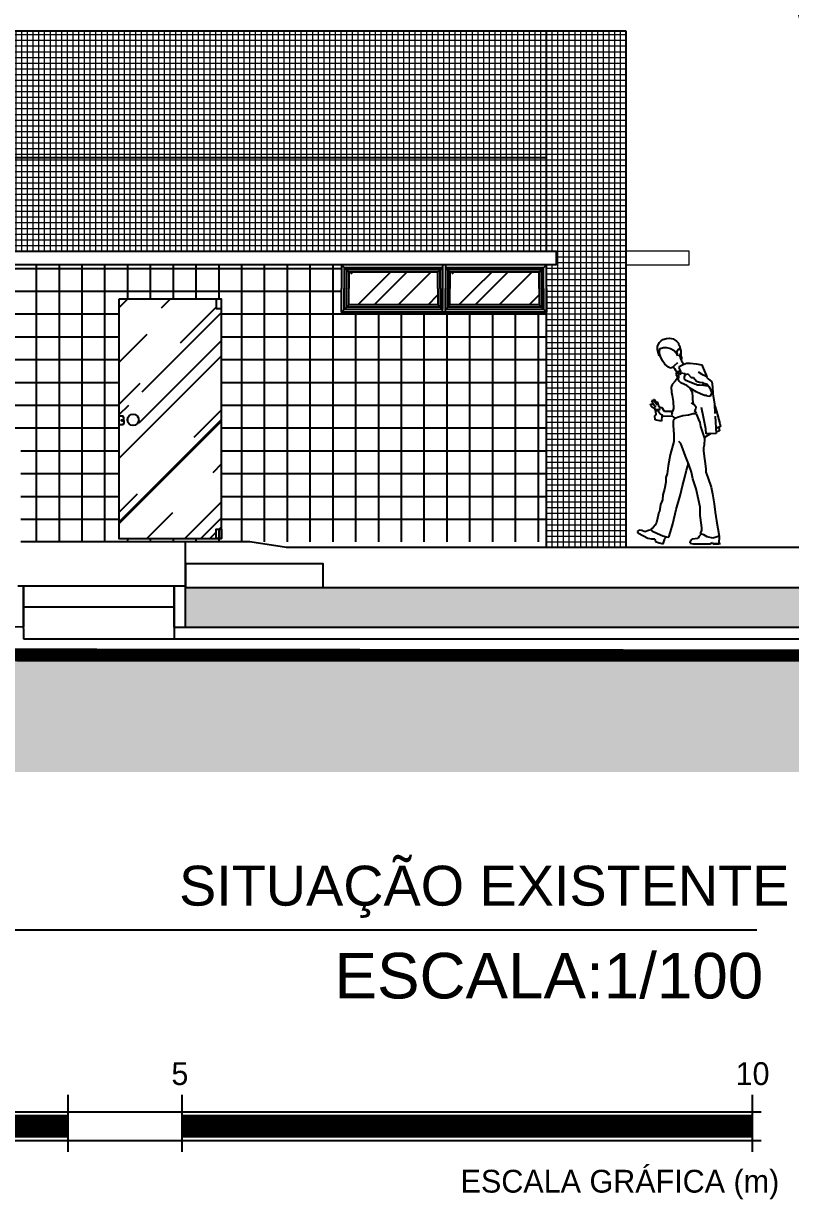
# Model space of a CAD drawing. Header units: metres. Extents: x 2304 to 3408, y 318 to 588.
# Drawn here: x 2807.75 to 2814.47, y 358.08 to 368.4 of the extents above; entities that cross this region are included whole.
import ezdxf
from ezdxf import colors
from ezdxf.entities.mleader import LeaderData, LeaderLine
from ezdxf.enums import TextEntityAlignment as Align
from ezdxf.math import Vec2, Vec3

# ---------------------------------------------------------------- set-up
doc = ezdxf.new("R2010")
doc.units = ezdxf.units.M
doc.header["$LTSCALE"] = 5.5
doc.header["$MEASUREMENT"] = 0
for name, color, linetype, lineweight in [('01', 1, 'Continuous', 9), ('PENA 04', 4, 'Continuous', 25), ('PENA 05', 5, 'Continuous', 25)]:
    doc.layers.add(name, color=color, linetype=linetype, lineweight=lineweight)
for name, color, linetype in [('HACHURA', 251, 'Continuous'), ('HACHURA PISOS', 250, 'Continuous'), ('PENA 0.05', 8, 'Continuous'), ('PENA 0.15', 7, 'Continuous'), ('PENA 0.2', 2, 'Continuous'), ('PENA 01', 1, 'Continuous'), ('PENA 02', 2, 'Continuous'), ('PENA 03', 3, 'Continuous'), ('PENA 06', 6, 'Continuous'), ('TXT ESPECIFICAÇÃO', 7, 'Continuous'), ('TXT ESPECIFICAÇÕES', 7, 'Continuous'), ('VEGETACAO', 84, 'Continuous')]:
    doc.layers.add(name, color=color, linetype=linetype)
doc.styles.add('Luana', font='arial.ttf')
doc.styles.add('R60_1-100', font='gisha.ttf', dxfattribs={"height": 0.15})
doc.styles.get("Standard").update_dxf_attribs({"font": 'arial.ttf'})
pattern_1 = [(45, (3708.882408081994, 322.0888767857591), (0.4242640687119287, 1.131370849898476), [7.5, -1, 2.5, -0.5]), (45, (3709.175857396187, 322.7358794905447), (-0.8237794000823279, 0.1166726188957805), [1.5, -0.165, 3, -0.375]), (45, (3708.758664395286, 322.56617386306), (1.60159685938753, 2.075358402782517), [4, -0.7, 2, -0.5])]
pattern_2 = [(45, (3707.996158081995, 322.0888767857591), (0.4242640687119287, 1.131370849898476), [7.5, -1, 2.5, -0.5]), (45, (3708.289607396187, 322.7358794905447), (-0.8237794000823279, 0.1166726188957805), [1.5, -0.165, 3, -0.375]), (45, (3707.872414395287, 322.56617386306), (1.60159685938753, 2.075358402782517), [4, -0.7, 2, -0.5])]

# ---------------------------------------------------------------- blocks, each defined once
blk = doc.blocks.new('janalta')
at = {"layer": 'HACHURA', "ltscale": 1.5}
h = blk.add_hatch(dxfattribs=at)
h.set_pattern_fill('AR-RROOF', color=256, scale=0.5, angle=45, style=0)
h.set_pattern_definition(pattern_2)
h.paths.add_polyline_path([(3707.996158081995, 322.2322101190924), (3708.777408081995, 322.2322101190923), (3708.777408081995, 322.3755434524257), (3707.996158081995, 322.3755434524257)])
h = blk.add_hatch(dxfattribs=at)
h.set_pattern_fill('AR-RROOF', color=256, scale=0.5, angle=45, style=0)
h.set_pattern_definition(pattern_1)
h.paths.add_polyline_path([(3708.882408081994, 322.2322101190924), (3709.663658081994, 322.2322101190923), (3709.663658081994, 322.3755434524257), (3708.882408081994, 322.3755434524257)])
h = blk.add_hatch(dxfattribs=at)
h.set_pattern_fill('AR-RROOF', color=256, scale=0.5, angle=45, style=0)
h.set_pattern_definition(pattern_2)
h.paths.add_polyline_path([(3707.996158081995, 322.2322101190924), (3708.777408081995, 322.2322101190924), (3708.777408081995, 322.0888767857591), (3707.996158081995, 322.0888767857591)])
h = blk.add_hatch(dxfattribs=at)
h.set_pattern_fill('AR-RROOF', color=256, scale=0.5, angle=45, style=0)
h.set_pattern_definition(pattern_1)
h.paths.add_polyline_path([(3708.882408081994, 322.2322101190923), (3709.663658081994, 322.2322101190924), (3709.663658081994, 322.0888767857591), (3708.882408081994, 322.0888767857591)])
at = {"layer": 'PENA 01', "ltscale": 1.5}
for p, q in [((3707.956158081995, 322.4155434524257), (3707.956158081995, 322.2322101190924)), ((3708.817408081994, 322.4405434524257), (3708.817408081994, 322.2322101190924)), ((3708.8424080819937, 322.4405434524257), (3708.8424080819937, 322.2322101190924)), ((3708.842408081994, 322.4155434524257), (3708.842408081994, 322.2322101190924)), ((3707.956158081995, 322.048876785759), (3707.956158081995, 322.2322101190924)), ((3708.817408081994, 322.0238767857591), (3708.817408081994, 322.2322101190924)), ((3708.8424080819937, 322.0238767857591), (3708.8424080819937, 322.2322101190924)), ((3708.842408081994, 322.048876785759), (3708.842408081994, 322.2322101190924))]:
    blk.add_line(p, q, dxfattribs=at)
for points in [[(3707.931158081994, 322.4405434524258), (3707.996158081995, 322.3755434524257)], [(3708.817408081994, 322.4155434524257), (3707.956158081995, 322.4155434524257), (3707.956158081995, 322.2322101190924)], [(3708.817408081994, 322.2322101190924), (3708.817408081994, 322.4155434524257), (3707.956158081995, 322.4155434524257)], [(3708.817408081994, 322.2322101190924), (3708.817408081994, 322.4155434524257), (3707.956158081995, 322.4155434524257), (3707.956158081995, 322.2322101190924)], [(3708.797408081994, 322.2322101190924), (3708.797408081994, 322.3955434524257), (3707.976158081995, 322.3955434524257), (3707.976158081995, 322.2322101190924)], [(3708.777408081995, 322.3755434524257), (3708.817408081994, 322.4155434524257)], [(3709.703658081994, 322.2322101190924), (3709.703658081994, 322.4155434524257), (3708.842408081994, 322.4155434524257)], [(3709.703658081994, 322.2322101190924), (3709.703658081994, 322.4155434524257), (3708.842408081994, 322.4155434524257), (3708.842408081994, 322.2322101190924)], [(3708.842408081994, 322.4155434524257), (3708.882408081994, 322.3755434524257)], [(3709.683658081994, 322.2322101190924), (3709.683658081994, 322.3955434524257), (3708.862408081994, 322.3955434524257), (3708.862408081994, 322.2322101190924)], [(3709.663658081994, 322.3755434524257), (3709.728658081994, 322.4405434524258)], [(3708.777408081995, 322.2322101190924), (3708.777408081995, 322.3755434524257), (3707.996158081995, 322.3755434524257), (3707.996158081995, 322.2322101190924)], [(3709.663658081994, 322.2322101190924), (3709.663658081994, 322.3755434524257), (3708.882408081994, 322.3755434524257), (3708.882408081994, 322.2322101190924)], [(3708.817408081994, 322.048876785759), (3707.956158081995, 322.048876785759), (3707.956158081995, 322.2322101190924)], [(3708.817408081994, 322.2322101190924), (3708.817408081994, 322.048876785759), (3707.956158081995, 322.048876785759)], [(3708.817408081994, 322.2322101190924), (3708.817408081994, 322.048876785759), (3707.956158081995, 322.048876785759), (3707.956158081995, 322.2322101190924)], [(3708.797408081994, 322.2322101190924), (3708.797408081994, 322.068876785759), (3707.976158081995, 322.068876785759), (3707.976158081995, 322.2322101190924)], [(3708.777408081995, 322.2322101190924), (3708.777408081995, 322.0888767857591), (3707.996158081995, 322.0888767857591), (3707.996158081995, 322.2322101190924)], [(3709.703658081994, 322.2322101190924), (3709.703658081994, 322.048876785759), (3708.842408081994, 322.048876785759)], [(3709.703658081994, 322.2322101190924), (3709.703658081994, 322.048876785759), (3708.842408081994, 322.048876785759), (3708.842408081994, 322.2322101190924)], [(3709.683658081994, 322.2322101190924), (3709.683658081994, 322.068876785759), (3708.862408081994, 322.068876785759), (3708.862408081994, 322.2322101190924)], [(3709.663658081994, 322.2322101190924), (3709.663658081994, 322.0888767857591), (3708.882408081994, 322.0888767857591), (3708.882408081994, 322.2322101190924)], [(3707.931158081994, 322.0238767857589), (3707.996158081995, 322.0888767857591)], [(3708.777408081995, 322.0888767857591), (3708.817408081994, 322.048876785759)], [(3708.842408081994, 322.048876785759), (3708.882408081994, 322.0888767857591)], [(3709.663658081994, 322.0888767857591), (3709.728658081994, 322.0238767857589)]]:
    blk.add_lwpolyline(points, dxfattribs=at)
at = {"layer": 'PENA 02', "ltscale": 1.5}
for points in [[(3709.728658081994, 322.2322101190924), (3709.728658081994, 322.4405434524257), (3707.931158081994, 322.4405434524257), (3707.931158081994, 322.2322101190924)], [(3709.728658081994, 322.2322101190924), (3709.728658081994, 322.0238767857591), (3707.931158081994, 322.0238767857591), (3707.931158081994, 322.2322101190924)]]:
    blk.add_lwpolyline(points, dxfattribs=at)
blk = doc.blocks.new('Passageiro 05')
at = {"linetype": 'Continuous'}
for p, q in [((934.2617740000001, 462.846453), (936.2074700000001, 466.089283)), ((936.2074700000001, 466.089283), (937.622503, 467.327443)), ((937.622503, 467.327443), (939.096509, 468.565613)), ((939.096509, 468.565613), (942.162432, 469.626863)), ((942.162432, 469.626863), (944.992522, 469.862723)), ((944.992522, 469.862723), (947.940522, 469.155223)), ((947.940522, 469.155223), (951.124382, 467.268493)), ((951.124382, 467.268493), (952.716302, 465.263843)), ((952.716302, 465.263843), (952.775262, 464.556303)), ((952.775262, 464.556303), (953.718622, 463.259193)), ((934.2617740000001, 459.898463), (934.2617740000001, 462.846453)), ((935.3230590000001, 456.7735730000001), (934.2617740000001, 459.898463)), ((935.9126620000001, 454.592043), (935.3230590000001, 456.7735730000001)), ((937.504575, 452.705313), (935.9126620000001, 454.592043)), ((935.971615, 459.014053), (936.620185, 460.841813)), ((936.030582, 456.419803), (935.971615, 459.014053)), ((936.856026, 453.7665930000001), (936.030582, 456.419803)), ((936.620185, 460.841813), (939.627152, 461.549353)), ((939.627152, 461.549353), (942.221402, 461.490383)), ((942.221402, 461.490383), (945.700052, 460.723893)), ((945.700052, 460.723893), (949.0018220000001, 459.014053)), ((949.0018220000001, 459.014053), (950.652702, 456.950433)), ((950.652702, 456.950433), (951.7729420000001, 454.238273)), ((951.301252, 457.422133), (951.7729420000001, 458.896133)), ((951.890852, 455.653333), (951.301252, 457.422133)), ((951.7729420000001, 458.896133), (952.952142, 460.605973)), ((951.7729420000001, 454.238273), (951.890852, 455.653333)), ((953.718622, 454.474113), (952.775262, 453.943483)), ((952.952142, 460.605973), (953.954462, 460.311163)), ((953.718622, 463.259193), (954.4851120000001, 459.485733)), ((954.544062, 455.653333), (953.718622, 454.474113)), ((953.836542, 454.061403), (954.4851120000001, 451.526123)), ((953.954462, 460.311163), (954.661992, 458.955103)), ((954.838872, 457.245243), (954.544062, 455.653333)), ((954.661992, 458.955103), (954.838872, 457.245243)), ((954.779902, 456.478763), (954.897822, 454.179323)), ((954.897822, 454.179323), (955.369502, 452.587403)), ((938.624834, 449.993153), (936.856026, 453.7665930000001)), ((940.8063520000001, 446.986183), (938.624834, 449.993153)), ((943.872282, 444.450883), (940.8063520000001, 446.986183)), ((945.8769120000001, 443.566503), (943.872282, 444.450883)), ((947.586752, 444.1560930000001), (945.8769120000001, 443.566503)), ((949.355572, 445.748023), (947.586752, 444.1560930000001)), ((948.353242, 444.362473), (949.355572, 443.124283)), ((951.7729420000001, 448.106433), (949.355572, 445.748023)), ((953.3059020000001, 443.713883), (954.072372, 445.187903)), ((954.661982, 440.765903), (953.3059020000001, 443.713883)), ((954.072372, 445.187903), (956.725582, 446.720863)), ((954.4851120000001, 451.526123), (955.428462, 449.757323)), ((955.310552, 451.290263), (954.897822, 450.818593)), ((955.369502, 452.587403), (955.310552, 451.290263)), ((955.428462, 449.757323), (957.2562320000001, 447.163043)), ((956.725582, 446.720863), (959.732552, 447.723183)), ((959.732552, 447.723183), (963.034312, 447.841103)), ((963.034312, 447.841103), (968.1048920000001, 447.1630730000001)), ((968.1048920000001, 447.1630730000001), (973.2933820000001, 446.337633)), ((973.2933820000001, 446.337633), (974.5315420000001, 443.330643)), ((949.355572, 443.124283), (950.004142, 441.7682130000001)), ((951.478122, 434.545583), (949.709322, 432.069253)), ((950.004142, 441.7682130000001), (951.183342, 439.468743)), ((951.0654020000001, 439.085523), (950.534752, 438.2011230000001)), ((950.534752, 438.2011230000001), (951.124362, 437.257743)), ((952.244592, 439.969933), (951.0654020000001, 439.085523)), ((951.124362, 437.257743), (951.478122, 435.901683)), ((951.478122, 435.901683), (951.478122, 434.545583)), ((952.303572, 440.176283), (952.657322, 441.001723)), ((953.0700320000001, 437.817873), (952.303572, 440.176283)), ((952.657322, 441.001723), (953.541732, 440.824853)), ((952.775242, 433.101083), (953.0110920000001, 436.402843)), ((953.0110920000001, 436.402843), (953.0700320000001, 437.817873)), ((953.541732, 440.824853), (954.190302, 439.232923)), ((954.190302, 439.232923), (954.308202, 437.994773)), ((954.308202, 437.994773), (955.0157320000001, 438.820203)), ((954.661982, 438.938123), (954.661982, 440.765903)), ((958.553342, 438.525393), (954.661982, 438.938123)), ((958.435412, 437.758903), (957.727892, 435.754273)), ((957.727892, 435.754273), (957.845812, 433.926523)), ((957.845812, 433.926523), (958.730222, 433.219003)), ((958.671282, 437.641003), (958.553342, 438.525393)), ((958.671282, 437.641003), (960.086312, 438.5843630000001)), ((960.086312, 438.5843630000001), (961.324472, 438.112683)), ((961.324472, 438.112683), (963.741832, 435.164663)), ((963.741832, 435.164663), (965.805442, 435.223633)), ((965.805442, 435.223633), (968.635522, 432.0397830000001)), ((969.873692, 440.264743), (973.352352, 438.2011230000001)), ((973.352352, 438.2011230000001), (976.418272, 436.609193)), ((974.5315420000001, 443.330643), (976.948922, 437.198793)), ((976.418272, 436.609193), (978.835642, 434.191843)), ((976.948922, 437.198793), (977.479562, 435.783763)), ((978.835642, 434.191843), (982.019482, 431.361733)), ((947.291952, 429.003333), (946.407542, 426.703893)), ((946.407542, 426.703893), (946.643382, 422.458753)), ((949.709322, 432.069253), (947.291952, 429.003333)), ((953.4827720000001, 432.157703), (952.775242, 433.101083)), ((954.779892, 430.565783), (953.4827720000001, 432.157703)), ((957.963742, 429.121253), (954.779892, 430.565783)), ((960.027342, 428.236863), (957.963742, 429.121253)), ((958.730222, 433.219003), (962.7984720000001, 431.450193)), ((963.800792, 425.465723), (960.027342, 428.236863)), ((964.390392, 423.431603), (962.739502, 426.379623)), ((962.7984720000001, 431.450193), (967.869022, 429.504493)), ((968.163852, 422.635653), (963.800792, 425.465723)), ((965.0979120000001, 422.016563), (964.390392, 423.431603)), ((967.869022, 429.504493), (968.8713720000001, 428.973873)), ((968.635522, 432.0397830000001), (971.111852, 431.332253)), ((968.8713720000001, 428.973873), (971.288732, 428.973873)), ((971.111852, 431.332253), (974.295702, 430.801623)), ((971.288732, 428.973873), (974.767382, 428.679063)), ((973.882972, 429.386593), (973.706102, 428.620093)), ((975.0621620000001, 430.153063), (973.882972, 429.386593)), ((974.295702, 430.801623), (975.0621620000001, 430.300463)), ((974.767382, 428.679063), (977.774352, 427.971523)), ((975.0621620000001, 430.300463), (977.951212, 429.533973)), ((977.951212, 429.533973), (979.484192, 427.529333)), ((979.484192, 427.529333), (980.368592, 426.055323)), ((980.368592, 426.055323), (980.4865120000001, 425.053003)), ((980.4865120000001, 425.053003), (981.311952, 423.520053)), ((981.311952, 423.520053), (981.665712, 422.046033)), ((982.019482, 431.361733), (982.6090820000001, 426.998703)), ((982.6090820000001, 426.998703), (982.962842, 420.984763)), ((931.195819, 414.705503), (929.132216, 414.705503)), ((929.132216, 414.705503), (929.898693, 413.054613)), ((929.898693, 413.054613), (932.787746, 409.222213)), ((930.724137, 415.589903), (930.665176, 414.705503)), ((931.7854150000001, 415.7667730000001), (930.724137, 415.589903)), ((934.143825, 411.108933), (931.195819, 414.705503)), ((933.613183, 412.936703), (931.7854150000001, 415.7667730000001)), ((934.261746, 413.939023), (933.613183, 412.936703)), ((935.853666, 409.517013), (934.261746, 413.939023)), ((946.643382, 422.458753), (947.232992, 419.628673)), ((947.232992, 419.628673), (948.058432, 414.204343)), ((948.058432, 414.204343), (948.2942820000001, 408.190393)), ((966.3360720000001, 411.728013), (964.213522, 413.143053)), ((965.274802, 417.8893430000001), (965.0979120000001, 422.016563)), ((965.215832, 415.295123), (965.274802, 417.8893430000001)), ((965.510632, 414.233823), (965.215832, 415.295123)), ((965.923362, 412.288123), (965.510632, 414.233823)), ((971.996262, 420.866833), (968.163852, 422.635653)), ((975.4748920000001, 419.510753), (971.996262, 420.866833)), ((977.302672, 419.569703), (975.4748920000001, 419.510753)), ((978.246022, 418.862183), (977.302672, 419.569703)), ((980.132752, 418.744263), (978.246022, 418.862183)), ((981.665712, 420.984763), (980.132752, 418.744263)), ((981.665712, 422.046033), (981.665712, 420.984763)), ((982.962842, 420.984763), (984.2599720000001, 412.022823)), ((928.188845, 411.816473), (927.7761300000001, 411.049963)), ((927.7761300000001, 411.049963), (929.4859710000001, 409.575963)), ((930.311422, 411.167883), (928.188845, 411.816473)), ((929.4859710000001, 409.575963), (931.667494, 408.278853)), ((930.134534, 412.347093), (930.311422, 411.167883)), ((931.667494, 408.278853), (932.610865, 407.453393)), ((932.021263, 406.333153), (932.316057, 407.335493)), ((932.728793, 405.920453), (932.021263, 406.333153)), ((932.080223, 401.793223), (933.318389, 402.441793)), ((932.316057, 407.335493), (935.381984, 407.335493)), ((934.674475, 405.979413), (932.728793, 405.920453)), ((933.318389, 402.441793), (933.02358, 405.861493)), ((936.502229, 403.797883), (934.674475, 405.979413)), ((935.381984, 407.335493), (936.738077, 407.217573)), ((938.506879, 408.691553), (935.676793, 409.399103)), ((936.738077, 407.217573), (936.1484750000001, 408.455723)), ((938.212084, 402.441793), (936.502229, 403.797883)), ((939.3323290000001, 400.967793), (938.212084, 402.441793)), ((940.393602, 405.3897930000001), (938.506879, 408.691553)), ((946.938182, 405.448763), (940.393602, 405.3897930000001)), ((947.232992, 403.237763), (946.643382, 402.176463)), ((947.468832, 405.596153), (946.761302, 404.888633)), ((946.761302, 404.888633), (947.232992, 403.237763)), ((948.2942820000001, 408.190393), (947.468832, 405.596153)), ((956.666602, 402.058553), (961.383412, 402.648153)), ((961.383412, 402.648153), (965.510632, 403.5915230000001)), ((965.510632, 403.5915230000001), (968.576562, 403.709433)), ((968.104882, 409.251683), (966.3360720000001, 411.728013)), ((967.043582, 405.949923), (967.869022, 407.482883)), ((968.576562, 403.709433), (967.043582, 405.949923)), ((967.869022, 407.482883), (968.104882, 409.251683)), ((968.281712, 403.414633), (969.166112, 401.468933)), ((974.708422, 400.407683), (973.057532, 408.8979430000001)), ((984.2599720000001, 412.022823), (984.495812, 403.650473)), ((984.495812, 410.371933), (986.028762, 405.7730330000001)), ((986.028762, 405.7730330000001), (988.976792, 394.924383)), ((932.257097, 398.019763), (932.080223, 401.793223)), ((933.436316, 397.783953), (932.257097, 398.019763)), ((937.976236, 397.017443), (933.436316, 397.783953)), ((938.094164, 402.323883), (937.976236, 397.017443)), ((947.350892, 401.262583), (939.3323290000001, 400.967793)), ((946.643382, 402.176463), (948.058432, 400.879363)), ((949.709302, 399.670663), (947.9404920000001, 397.312243)), ((947.9404920000001, 397.312243), (947.9404920000001, 393.067133)), ((947.9404920000001, 393.067133), (948.648022, 385.166473)), ((948.058432, 400.879363), (949.591392, 399.700153)), ((949.591392, 399.700153), (952.657322, 400.879363)), ((952.657322, 400.879363), (956.666602, 402.058553)), ((969.166112, 401.468933), (970.2274120000001, 398.579893)), ((970.2274120000001, 398.579893), (971.406612, 395.867723)), ((971.406612, 395.867723), (972.173082, 392.271163)), ((972.173082, 392.271163), (974.413582, 385.372823)), ((976.713072, 390.266533), (974.708422, 400.407683)), ((984.967492, 401.233113), (985.675012, 386.021393)), ((989.566382, 392.389103), (986.500462, 390.738213)), ((988.976792, 394.924383), (989.566382, 392.389103)), ((948.648022, 385.166473), (948.530102, 379.152523)), ((974.413582, 385.372823), (975.474852, 381.835213)), ((975.474852, 381.835213), (975.356932, 375.939201)), ((981.076132, 386.139313), (975.533862, 382.719623)), ((976.948922, 385.9034830000001), (976.713072, 390.266533)), ((985.675012, 386.021393), (976.948922, 385.9034830000001)), ((988.623012, 388.379803), (985.7929320000001, 387.436433)), ((988.151342, 391.327813), (988.623012, 388.379803)), ((948.530102, 379.152523), (945.464152, 367.478426)), ((954.838802, 377.413203), (953.187912, 379.064083)), ((955.782152, 375.172717), (954.838802, 377.413203)), ((958.848082, 366.210777), (955.782152, 375.172717)), ((974.767332, 373.462883), (974.7673120000001, 370.927591)), ((975.356932, 375.939201), (974.767332, 373.462883)), ((945.464152, 367.478426), (943.813272, 357.926883)), ((961.678162, 358.958684), (958.848082, 366.210777)), ((974.7673120000001, 370.927591), (975.121092, 366.092856)), ((975.121092, 366.092856), (976.182362, 359.843081)), ((942.751992, 350.851657), (941.572792, 347.667816)), ((943.813272, 357.926883), (942.751992, 350.851657)), ((958.1995420000001, 347.844697), (959.850412, 353.976545)), ((959.850412, 353.976545), (961.619222, 359.872572)), ((964.154492, 352.355148), (961.678162, 358.958684)), ((965.333702, 346.341207), (964.154492, 352.355148)), ((976.182362, 359.843081), (976.6540620000001, 354.890432)), ((976.6540620000001, 354.890432), (976.771982, 352.296187)), ((976.771982, 352.296187), (978.422862, 347.57938)), ((941.690692, 343.540604), (940.393582, 337.29083)), ((941.572792, 347.667816), (941.690692, 343.540604)), ((956.312802, 340.297796), (958.1995420000001, 347.844697)), ((968.281702, 337.497194), (965.333702, 346.341207)), ((978.422862, 347.57938), (981.4888020000001, 339.030147)), ((939.096446, 332.27922), (938.860619, 328.034088)), ((940.393582, 337.29083), (939.096446, 332.27922)), ((950.770562, 319.484869), (954.4260820000001, 332.750896)), ((954.4260820000001, 332.750896), (956.312802, 340.297796)), ((970.168432, 328.122532), (968.281702, 337.497194)), ((981.4888020000001, 339.030147), (982.550072, 333.252054)), ((982.550072, 333.252054), (984.083022, 324.408035)), ((936.8559700000001, 323.906883), (936.148447, 317.657108)), ((938.860619, 328.034088), (936.8559700000001, 323.906883)), ((971.701412, 321.518988), (970.168432, 328.122532)), ((971.701412, 314.090011), (971.701412, 321.518988)), ((984.083022, 324.408035), (984.908482, 317.214899)), ((934.261732, 311.996929), (933.480083, 307.965813)), ((935.4409370000001, 317.067502), (934.261732, 311.996929)), ((936.148447, 317.657108), (935.4409370000001, 317.067502)), ((947.748432, 307.022453), (950.770562, 319.484869)), ((972.9985320000001, 305.71767), (971.701412, 314.090011)), ((984.908482, 317.214899), (986.205592, 309.491121)), ((986.205592, 309.491121), (988.462362, 295.983068)), ((918.327314, 301.42123), (916.5585060000001, 300.065147)), ((916.5585060000001, 300.065147), (917.1481220000001, 299.062816)), ((920.567804, 301.067469), (918.327314, 301.42123)), ((923.1030890000001, 300.00618), (920.567804, 301.067469)), ((926.4638100000001, 301.067469), (923.1030890000001, 300.00618)), ((928.822214, 301.716021), (926.4638100000001, 301.067469)), ((930.649997, 303.602764), (928.645362, 302.187721)), ((928.645362, 302.187721), (929.824567, 300.536837)), ((929.824567, 300.536837), (934.423447, 298.296353)), ((932.300877, 305.725327), (930.649997, 303.602764)), ((933.480083, 307.965813), (932.300877, 305.725327)), ((944.328752, 295.1125), (945.7438020000001, 299.947234)), ((945.7438020000001, 299.947234), (947.748432, 307.022453)), ((972.173082, 298.170775), (973.116442, 301.472545)), ((973.3522820000001, 303.123429), (972.9985320000001, 305.71767)), ((973.116442, 301.472545), (973.3522820000001, 303.123429)), ((917.1481220000001, 299.062816), (922.04179, 296.291697)), ((922.04179, 296.291697), (925.9921350000001, 294.346006)), ((925.9921350000001, 294.346006), (929.0580620000001, 293.756405)), ((929.0580620000001, 293.756405), (931.947109, 293.756405)), ((931.947109, 293.756405), (932.713578, 291.51592)), ((932.713578, 291.51592), (935.838466, 290.336718)), ((934.423447, 298.296353), (938.904414, 296.409623)), ((935.838466, 290.336718), (939.258169, 289.511276)), ((938.904414, 296.409623), (942.206182, 295.46626)), ((939.258169, 289.511276), (939.906732, 291.16216)), ((939.906732, 291.16216), (940.614232, 292.930965)), ((940.437352, 293.461604), (941.321762, 294.346006)), ((940.614232, 292.930965), (940.437352, 293.461604)), ((941.321762, 294.346006), (941.321762, 295.702091)), ((942.206182, 295.46626), (944.328752, 295.1125)), ((963.089502, 291.390354), (962.735732, 290.034271)), ((962.735732, 290.034271), (965.480352, 289.47414)), ((964.681422, 293.453958), (963.089502, 291.390354)), ((969.814662, 294.161481), (964.681422, 293.453958)), ((965.480352, 289.47414), (980.8936620000001, 289.47414)), ((970.9349020000001, 295.989245), (969.814662, 294.161481)), ((972.526842, 297.817008), (970.9349020000001, 295.989245)), ((974.885232, 297.227412), (972.173082, 298.170775)), ((977.8315220000001, 295.479876), (974.885232, 297.227412)), ((982.8242720000001, 294.426146), (977.8315220000001, 295.479876)), ((982.439532, 290.247071), (980.8936620000001, 289.47414)), ((982.984192, 289.430077), (982.439532, 290.247071)), ((985.7502020000001, 295.157624), (982.8242720000001, 294.426146)), ((982.954832, 289.47414), (988.245392, 289.47414)), ((989.527952, 289.47414), (982.984192, 289.430077)), ((988.462362, 295.983068), (985.7502020000001, 295.157624)), ((988.462362, 295.983068), (988.245392, 289.47414))]:
    blk.add_line(p, q, dxfattribs=at)

msp = doc.modelspace()

# ---------------------------------------------------------------- hatches: boundary and pattern name
at = {"layer": 'HACHURA', "ltscale": 1.5}
h = msp.add_hatch(dxfattribs=at)
h.set_pattern_fill('_USER', color=256, scale=0.2, style=0, double=1, pattern_type=0)
h.set_pattern_definition([(0, (5303.061429168132, 374.4514674631239), (0, 0.2), []), (90, (5303.061429168132, 374.4514674631239), (-0.2, 1.224646799147353e-17), [])])
h.paths.add_polyline_path([(2806.902787005306, 364.6327446733933), (2806.832438854552, 364.6327416071111), (2804.852787005306, 364.3027996322367), (2804.852787005306, 363.8527782355731), (2806.902787005306, 363.8527782355731)], flags=17)
h.paths.add_polyline_path([(2807.672787005307, 364.6327782355731), (2806.952787005306, 364.6327468527556), (2806.952787005306, 363.8527806140447), (2807.672787005307, 363.8528148640351), (2807.672787005307, 364.1117466534569)], flags=17)
edge = h.paths.add_edge_path(flags=0)
edge.add_arc((2808.611690029478, 364.9177782355733), 0.006087422457857402, 29.11479012708416, 97.97160031446491)
edge.add_line((2808.610845812098, 364.9238068348465), (2808.610845812098, 364.9207401374244))
edge.add_line((2808.610845812098, 364.9207401374244), (2808.617008285734, 364.9207401374244))
edge = h.paths.add_edge_path(flags=0)
edge.add_arc((2808.707785024428, 364.9227782355731), 0.0500000000001819, 0, 360)
h.paths.add_polyline_path([(2809.435585623711, 363.9645334266824), (2809.482787005306, 363.9645334266824), (2809.482787005306, 363.8827782355731), (2809.435585623711, 363.8827782355731)], flags=0)
h.paths.add_polyline_path([(2809.482787005306, 365.9010230444638), (2809.435585623711, 365.9010230444638), (2809.435585623711, 365.9827782355731), (2808.582787005306, 365.9827782355731), (2808.582787005306, 363.8827782355731), (2809.482787005306, 363.8827782355731)])
h.paths.add_polyline_path([(2810.535287005307, 366.0444449022398), (2810.535287005307, 366.282778235573), (2806.280287005306, 366.282778235573), (2806.280287005306, 365.8661115689063), (2804.482787005306, 365.8661115689063), (2804.482787005306, 363.8527782355731), (2804.802787005306, 363.8527782355731), (2804.802787005306, 364.2944662989033), (2804.732438854553, 364.2827416071111), (2804.607612929929, 364.2827416071111), (2804.605543866672, 364.3327416071111), (2804.728300728038, 364.3327416071111), (2806.828300728037, 364.6827416071111), (2807.722787005308, 364.6827782355731), (2807.722787005308, 363.8528148640351), (2809.732787005306, 363.8527782355731), (2812.332787005307, 363.8527782355731), (2812.332787005306, 365.8661115689064), (2810.552607513383, 365.8661115689064)])
h.paths.add_polyline_path([(2809.435585623711, 365.9827782355731), (2809.482787005306, 365.9827782355731), (2809.482787005306, 365.9010230444638), (2809.435585623711, 365.9010230444638)])
h = msp.add_hatch(dxfattribs=at)
h.set_pattern_fill('AR-RROOF', color=256, scale=0.5, angle=45, style=0)
h.set_pattern_definition([(45, (2498.694587442998, 12.40348065904139), (0.4242640687119287, 1.131370849898476), [7.5, -1, 2.5, -0.5]), (45, (2498.98803675719, 13.05048336382708), (-0.8237794000823279, 0.1166726188957805), [1.5, -0.165, 3, -0.375]), (45, (2498.57084375629, 12.88077773634231), (1.60159685938753, 2.075358402782517), [4, -0.7, 2, -0.5])])
h.paths.add_polyline_path([(2809.482787005306, 363.8827782355731), (2809.435585623711, 363.8827782355731), (2809.435585623711, 363.9645334266824), (2809.482787005306, 363.9645334266824)])
h.paths.add_polyline_path([(2809.482787005306, 365.9010230444638), (2809.435585623711, 365.9010230444638), (2809.435585623711, 365.9827782355732), (2808.582787005306, 365.9827782355731), (2808.582787005306, 363.8827782355731), (2809.482787005306, 363.8827782355731)])
at = {"layer": 'HACHURA', "true_color": 0x5cb800}
h = msp.add_hatch(dxfattribs=at)
h.set_pattern_fill('CROSS', color=72, scale=0.2, angle=180, style=0, double=1)
h.set_pattern_definition([(180, (2814.006145396114, 391.3976908997202), (-0.05000000000000001, -0.05), [0.025, -0.07500000000000001]), (270, (2813.993645396114, 391.4101908997202), (0.04999999999999999, -0.05000000000000001), [0.025, -0.07500000000000001])])
h.paths.add_polyline_path([(2790.662787005306, 363.4627782355731), (2775.919633589429, 363.4627782355731), (2775.920316941939, 363.4504813140574), (2775.921968373316, 363.4169199922083), (2775.902097531371, 363.4084074852462), (2775.902097531371, 363.3858322028584), (2775.886454061029, 363.3497455069429), (2775.869665728365, 363.3383033914725), (2775.844483635925, 363.3280055082032), (2775.816630469101, 363.3203773623763), (2775.780764892238, 363.3180891045144), (2775.75443834403, 363.3203773623763), (2775.735360693275, 363.3161819131526), (2775.675793594992, 363.3166365418585), (2775.644170539057, 363.3333451896281), (2775.62890882501, 363.3497455069429), (2775.620034225908, 363.3638839748694), (2775.580045239147, 363.3673846518283), (2775.58597770755, 363.3621957446827), (2775.593986458583, 363.3562655650877), (2775.607198905754, 363.3326320928078), (2775.614156932465, 363.3162366462813), (2775.620682566397, 363.3034867188441), (2775.626911820843, 363.2934052896084), (2775.626911820843, 363.2841542010454), (2775.614453718508, 363.2853995884632), (2775.596733378102, 363.2865545886137), (2775.582387045757, 363.2922911739498), (2775.568071647468, 363.2844205432), (2775.562082024973, 363.287930218284), (2775.552755965804, 363.2904401998109), (2775.540594649512, 363.2919227447097), (2775.519332223318, 363.3031090971338), (2775.519270566663, 363.3041261831402), (2775.510635521453, 363.3079343535402), (2775.500253701748, 363.3117890115851), (2775.479490062337, 363.3177191911801), (2775.466438794473, 363.3233527791793), (2775.44122580376, 363.3340271850663), (2775.428767701424, 363.3518179303915), (2775.407667407123, 363.37091482687), (2775.389299223315, 363.3719948335899), (2775.379807355181, 363.3719948335899), (2775.371205032063, 363.3699193120398), (2775.351476818777, 363.3636439973478), (2775.334619928672, 363.3622682964723), (2775.318941408127, 363.3609887630407), (2775.300312197268, 363.3622099959502), (2775.272745186714, 363.3622099959502), (2775.269463524194, 363.3797041496795), (2775.259893037997, 363.4050562199012), (2775.255522304758, 363.4298121949755), (2775.255522304758, 363.4562167036956), (2775.283601791134, 363.4708617238329), (2775.25770080533, 363.4993057301322), (2775.248934444519, 363.5127782355731), (2774.788985122374, 363.5127782355731), (2774.788798606876, 363.512479904204), (2774.780497948475, 363.4931196605944), (2774.769738438039, 363.4872807717273), (2774.740533065218, 363.4713007635335), (2774.707610537422, 363.4525456734696), (2774.693804712637, 363.4479454146053), (2774.685841441686, 363.4435802750432), (2774.691944311362, 363.4426906211651), (2774.701160384186, 363.4416670612985), (2774.714400113791, 363.4433746569145), (2774.726742271584, 363.4409073538684), (2774.734320073021, 363.4409073538684), (2774.742386555037, 363.4413960277651), (2774.755341875633, 363.4438396037886), (2774.775912683061, 363.4491118483146), (2774.803741580845, 363.4494595601407), (2774.818143764916, 363.4498486280713), (2774.839919392887, 363.4433507233518), (2774.855310453535, 363.4415407437123), (2774.875824542368, 363.4251954982671), (2774.885165377571, 363.402963398214), (2774.879114260147, 363.3797761318465), (2774.87194138722, 363.3680908124592), (2774.866235379736, 363.3583950898645), (2774.845541252336, 363.3575839106002), (2774.820267273687, 363.3545758277964), (2774.803985921135, 363.360271617032), (2774.792252708545, 363.363692540849), (2774.771719586513, 363.363692540849), (2774.766830747933, 363.3632038669523), (2774.756319643349, 363.3614935083139), (2774.743119982463, 363.3607604974688), (2774.727964379586, 363.3573395736507), (2774.718675383011, 363.35465166068), (2774.701564651262, 363.3524524216048), (2774.685014699201, 363.3493642546641), (2774.684793393959, 363.3491430294464), (2774.684793393959, 363.346035220434), (2774.663341048307, 363.3454137412475), (2774.634426363185, 363.3438597334712), (2774.585614003407, 363.3454137412475), (2774.543952561031, 363.3488323931232), (2774.525609150815, 363.3519402021357), (2774.510063660524, 363.355980539738), (2774.475242120041, 363.3584668695639), (2774.435135348661, 363.3556696968747), (2774.404977414611, 363.3581560267008), (2774.386944816626, 363.3620408396013), (2774.334121576432, 363.3535695970516), (2774.28333457308, 363.3524288760324), (2774.254648896975, 363.3600754858092), (2774.255944067237, 363.3615554703464), (2774.240796529995, 363.3615554703464), (2774.240196518503, 363.3525618878623), (2774.235843927582, 363.3513187229492), (2774.232734992146, 363.3510078800859), (2774.229625982257, 363.3538047540145), (2774.213926487053, 363.3581643078753), (2774.212473054001, 363.3494478159329), (2774.201122609394, 363.3481128001538), (2774.198535076128, 363.3640610084024), (2774.194493500717, 363.3730737991167), (2774.193249845232, 363.3830191184209), (2774.189829894285, 363.3914104299486), (2774.185166287853, 363.4144088775691), (2774.178875270253, 363.4444528979709), (2774.155543646859, 363.4627782355731), (2772.352394032267, 363.4627782355731), (2772.352394032267, 363.1627403112613), (2790.662787005306, 363.1627403112613)])
h.paths.add_polyline_path([(2775.087936983826, 363.2282836064813), (2775.071827600053, 363.2198082331293), (2775.056142254422, 363.2172655178537), (2775.017564540996, 363.2164180837887), (2775.010357925391, 363.2185367722215), (2774.973051919831, 363.215994263486), (2774.925571844794, 363.2130279344478), (2774.886994131369, 363.2117564735399), (2774.805175504643, 363.2121802938426), (2774.799240596903, 363.2193844128267), (2774.783983829639, 363.2250327428178), (2774.770413321369, 363.2147230091181), (2774.740737969554, 363.2155704431833), (2774.727596446208, 363.2130279344478), (2774.70894324015, 363.2117564735399), (2774.694529602383, 363.2172655178537), (2774.651288689082, 363.225317070903), (2774.627548651564, 363.2202318468918), (2774.589819014419, 363.216841697551), (2774.552937046999, 363.2100613988695), (2774.504184857542, 363.2100613988695), (2774.477053328013, 363.2151466228806), (2774.436780275139, 363.2181131584589), (2774.443972386379, 363.2404803531894), (2774.343365509587, 363.2367336057393), (2774.344261595625, 363.2374813247231), (2774.300623376454, 363.3050107783046), (2774.30867806834, 363.3054345986072), (2774.312069560351, 363.3058584189098), (2774.314703813817, 363.3093690857912), (2774.343016620031, 363.3088247479479), (2774.362517495813, 363.3088247479479), (2774.3760830573, 363.3096721820131), (2774.386681164915, 363.3096721820131), (2774.413812694444, 363.3126387175914), (2774.423987170476, 363.3139099719591), (2774.436705062238, 363.318147555365), (2774.460869137896, 363.3211140909434), (2774.472739359933, 363.3211140909434), (2774.491392675222, 363.3205489815805), (2774.504110051197, 363.3177239416025), (2774.519371358689, 363.3071296732775), (2774.52361092698, 363.3113672566836), (2774.525730304569, 363.3173001212999), (2774.529969872861, 363.320266450338), (2774.539917575402, 363.3272858750709), (2774.570205463585, 363.3327353675221), (2774.587624423928, 363.3312845389657), (2774.598646569685, 363.3308607186631), (2774.631288968814, 363.3266231352571), (2774.652061552461, 363.3257754946519), (2774.67919308199, 363.3261993149545), (2774.705489712504, 363.3254587653341), (2774.707473301104, 363.3254029047255), (2774.709292471945, 363.3253516743492), (2774.751716844439, 363.2981396678009), (2774.769989283228, 363.2956629795343), (2774.823828304145, 363.2965104135995), (2774.850112163949, 363.2948153389291), (2774.873852201467, 363.2982054882698), (2774.915821406903, 363.3007482035455), (2774.972469201328, 363.3060157481611), (2774.998911741494, 363.2846448909068), (2775.020531994867, 363.2727793682141), (2775.037913086504, 363.2511672178016), (2775.072251638194, 363.2354877254655)], flags=16)
h.paths.add_polyline_path([(2774.756868491323, 363.2537956438918), (2774.746098426601, 363.2535708298139), (2774.632137045094, 363.2511920026146), (2774.602038061696, 363.2507681823121), (2774.598646569685, 363.2469544192087), (2774.593872685406, 363.2411219432497), (2774.584360420699, 363.2416501428915), (2774.58892662351, 363.2448103263424), (2774.57080778915, 363.2461517793188), (2774.568508735304, 363.2482201696797), (2774.562642763706, 363.2498955503536), (2774.474041559515, 363.2465054010128), (2774.348982019488, 363.2414201770017), (2774.347621927204, 363.2435020197807), (2774.426985116063, 363.2456577604075), (2774.469378359639, 363.2486242959858), (2774.482519882985, 363.2528618793918), (2774.499477343038, 363.2566758490352), (2774.515485861166, 363.2606764615347), (2774.536054077764, 363.2613851645796), (2774.556283817825, 363.2592185643109), (2774.568508735304, 363.2482201696797), (2774.577480439613, 363.2456577604075), (2774.58892662351, 363.2448103263424), (2774.594437493115, 363.2486242959898), (2774.596133239116, 363.2498955916616), (2774.596133239116, 363.2548374222145), (2774.598553066576, 363.2548885630499), (2774.611818584748, 363.2659988629923), (2774.621993060779, 363.2681175514253), (2774.635982660406, 363.2710840870035), (2774.646581174578, 363.2706602667009), (2774.673712704106, 363.2685413717278), (2774.683463141998, 363.2659988629923), (2774.693637211474, 363.2647274020845), (2774.703387649365, 363.2630323274141), (2774.716529579267, 363.2626087136516), (2774.729247471029, 363.2613372527437), (2774.733910670904, 363.2613372527437), (2774.760618162293, 363.2600659983759), (2774.799634571641, 363.2618399962948), (2774.809699298325, 363.2548984329156), (2774.814851136189, 363.2550059722581), (2774.814851136189, 363.2598249255762), (2774.808068152168, 363.2639051659125), (2774.818920650563, 363.2550909192054)], flags=0)
h.paths.add_polyline_path([(2807.647787005306, 363.4528148640351), (2804.802787005306, 363.4527782355731), (2803.212787005306, 363.4527782355731), (2791.682787005306, 363.4627782167678), (2791.682787005306, 363.1627403112614), (2807.647787005306, 363.1031501944481)])
h.paths.add_polyline_path([(2819.679214296699, 363.4528148640351), (2809.167787005306, 363.452814864035), (2809.167787005306, 363.1027403112614), (2819.679214296699, 363.1027403112614)])
at = {"layer": 'HACHURA PISOS', "lineweight": 5, "ltscale": 1.5}
h = msp.add_hatch(dxfattribs=at)
h.set_pattern_fill('_USER', color=256, scale=0.05, style=0, double=1, pattern_type=0)
h.set_pattern_definition([(0, (2803.782787005306, 363.5027782355731), (0, 0.05), []), (90, (2803.782787005306, 363.5027782355731), (-0.05, 3.061616997868383e-18), [])])
h.paths.add_polyline_path([(2812.332787005306, 367.2227782355732), (2812.332787005306, 368.3327782355731), (2804.482787005306, 368.3327782355731), (2804.482787005306, 367.2227782355732)])
h.paths.add_polyline_path([(2813.032787005306, 368.3327782355731), (2812.332787005306, 368.3327782355731), (2812.332787005306, 366.4027782355731), (2812.417787005307, 366.4027782355731), (2812.417787005307, 366.282778235573), (2812.332787005307, 366.282778235573), (2812.332787005306, 363.8126373905027), (2813.032787005306, 363.8027782355731)])
h.paths.add_polyline_path([(2812.332787005306, 366.4027782355731), (2812.332787005306, 367.2227782355732), (2804.482787005306, 367.2227782355732), (2804.482787005306, 366.4027782355731)])
h.paths.add_polyline_path([(2803.782787005306, 363.5027782355731), (2804.482787005306, 363.5027782355731), (2804.482787005306, 366.2827782355731), (2804.402787005307, 366.282778235573), (2804.402787005307, 366.4027782355731), (2804.482787005306, 366.4027782355731), (2804.482787005306, 368.3327782355731), (2803.782787005306, 368.3327782355731)])
at = {"layer": 'PENA 01', "ltscale": 1.5}
h = msp.add_hatch(dxfattribs=at)
h.set_pattern_fill('EARTH', color=256, scale=0.75, angle=45, style=0, double=1)
h.set_pattern_definition([(45, (2772.352394032267, 361.8347007635005), (2.775557561562891e-17, 0.2651650429449554), [0.1875, -0.1875]), (45, (2772.302675586714, 361.8844192090526), (2.775557561562891e-17, 0.2651650429449554), [0.1875, -0.1875]), (45, (2772.252957141162, 361.9341376546048), (2.775557561562891e-17, 0.2651650429449554), [0.1875, -0.1875]), (135, (2772.252957141162, 361.967283284973), (-0.2651650429449553, 5.551115123125783e-17), [0.1875, -0.1875]), (135, (2772.302675586714, 362.0170017305251), (-0.2651650429449553, 5.551115123125783e-17), [0.1875, -0.1875]), (135, (2772.352394032267, 362.0667201760773), (-0.2651650429449553, 5.551115123125783e-17), [0.1875, -0.1875])])
h.paths.add_polyline_path([(2819.679214296699, 362.8527403112614), (2772.352394032267, 362.9127403112613), (2772.352394032267, 361.8347007635005), (2819.679214148, 361.8347007635005)])

# ---------------------------------------------------------------- linework, layer by layer
for p, q in [((2808.13953482055, 358.5014462281511), (2808.13953482055, 359.0014462281511)), ((2809.13953482055, 358.5014462281511), (2809.13953482055, 359.0014462281511)), ((2814.13953482055, 358.5014462281511), (2814.13953482055, 359.0014462281511)), ((2804.07279095083, 358.851446228151), (2809.13953482055, 358.851446228151)), ((2804.07279095083, 358.851446228151), (2814.216358670596, 358.851446228151)), ((2804.07279095083, 358.601446228151), (2809.13953482055, 358.601446228151)), ((2804.07279095083, 358.601446228151), (2814.216358670596, 358.601446228151))]:
    msp.add_line(p, q)
at = {"const_width": 0.2}
for points in [[(2807.13953482055, 358.726446228151), (2808.13953482055, 358.726446228151)], [(2809.13953482055, 358.726446228151), (2814.13953482055, 358.726446228151)]]:
    msp.add_lwpolyline(points, dxfattribs=at)
at = {"layer": 'HACHURA', "ltscale": 1.5}
msp.add_line((2812.332787005306, 366.4027782355731), (2812.332787005306, 368.3327782355731), dxfattribs=at)
msp.add_lwpolyline([(2812.332787005306, 367.2227782355732), (2812.332787005306, 367.2227782355732), (2804.482787005306, 367.2227782355732)], dxfattribs=at)
at = {"layer": 'PENA 0.15', "lineweight": 5, "ltscale": 1.5}
msp.add_lwpolyline([(2813.032787005306, 366.282778235573), (2813.582787005306, 366.282778235573), (2813.582787005306, 366.4027782355731), (2813.032787005306, 366.4027782355731)], close=True, dxfattribs=at)
at = {"layer": 'PENA 01', "ltscale": 1.5}
for points in [[(2809.482787005306, 365.9827782355731), (2809.435585623711, 365.9827782355731), (2809.435585623711, 365.9010230444638), (2809.482787005306, 365.9010230444638)], [(2808.612856501882, 364.9207401374244), (2808.610845812098, 364.9207401374244), (2808.610845812098, 364.914922259798), (2808.612856501882, 364.914922259798)], [(2809.482787005306, 363.8827782355731), (2809.435585623711, 363.8827782355731), (2809.435585623711, 363.9645334266824), (2809.482787005306, 363.9645334266824)], [(2809.167787005306, 363.452814864035), (2810.375765801191, 363.452814864035), (2810.375765801191, 363.6590900035865), (2809.167787005306, 363.6590900035865)]]:
    msp.add_lwpolyline(points, close=True, dxfattribs=at)
for points in [[(2808.626209660672, 364.9177782355731), (2808.626209660672, 364.9420084661585), (2808.61839598173, 364.9555421550797), (2808.582787005306, 364.9555421550797)], [(2808.626209660672, 364.9177782355731), (2808.626209660672, 364.8935480049877), (2808.61839598173, 364.8800143160665), (2808.582787005306, 364.8800143160665)]]:
    msp.add_lwpolyline(points, dxfattribs=at)
for centre, radius in [((2808.611690029478, 364.9177782355731), 0.006087422458124314), ((2808.707785024428, 364.9227782355731), 0.05)]:
    msp.add_circle(centre, radius, dxfattribs=at)
at = {"layer": 'PENA 02', "ltscale": 1.5}
for points in [[(2808.582787005306, 365.9827782355731), (2808.582787005306, 363.8827782355731), (2809.482787005306, 363.8827782355731), (2809.482787005306, 365.9827782355731)], [(2809.482787005306, 363.8827782355731), (2809.482787005306, 365.9827782355731), (2808.582787005306, 365.9827782355731)]]:
    msp.add_lwpolyline(points, dxfattribs=at)
at = {"layer": 'PENA 02', "ltscale": 1.5, "const_width": 0.1}
msp.add_lwpolyline([(2803.114731316099, 362.8700687932315), (2807.756853885832, 362.8527420526913), (2819.679214296699, 362.8527403112614), (2772.352394032267, 362.9127403112613)], dxfattribs=at)
at = {"layer": 'PENA 03', "ltscale": 1.5}
for p, q in [((2813.032787005306, 363.8027782355731), (2813.032787005306, 368.3327782355731)), ((2812.332787005306, 363.8126373905027), (2812.332787005306, 366.2527782355731))]:
    msp.add_line(p, q, dxfattribs=at)
msp.add_lwpolyline([(2813.032787005306, 368.3327782355731), (2803.782787005306, 368.3327782355731)], dxfattribs=at)
at = {"layer": 'PENA 04', "ltscale": 1.5}
msp.add_lwpolyline([(2804.402787005307, 366.4027782355731), (2812.417787005307, 366.4027782355731), (2812.417787005307, 366.282778235573), (2804.402787005307, 366.282778235573)], close=True, dxfattribs=at)
at = {"layer": 'PENA 05', "ltscale": 1.5}
for p, q in [((2809.167787005306, 363.1027403112614), (2809.167787005306, 363.8527782355731)), ((2809.067787005307, 363.4627416071111), (2807.697787005307, 363.4627782355731)), ((2807.747787005305, 363.0928148640351), (2807.747787005306, 363.4627782355731)), ((2807.747787005308, 363.4627782355731), (2807.747787005305, 363.1027769397233)), ((2809.067787005307, 363.4627416071111), (2809.067787005307, 363.1027403112614)), ((2809.067787005307, 363.1027403112614), (2809.067787005306, 363.4627416071111)), ((2807.747787005307, 363.2827782355731), (2809.067787005308, 363.2827416071111)), ((2809.067787005306, 363.0027710428031), (2809.067787005306, 363.0027782355731))]:
    msp.add_line(p, q, dxfattribs=at)
for points in [[(2819.679214296699, 363.8027782355732), (2810.052787005306, 363.8027782355731), (2809.732787005306, 363.8527782355731), (2807.722787005308, 363.8528148640351)], [(2809.167787005306, 363.5027782355731), (2809.167787005306, 363.4627416071111), (2809.067787005306, 363.4627416071111)]]:
    msp.add_lwpolyline(points, dxfattribs=at)
at = {"layer": 'PENA 06', "ltscale": 1.5}
for p, q in [((2807.747787005308, 363.0928148640351), (2807.747787005308, 363.0027769397233)), ((2809.067787005307, 363.1027403112614), (2819.679214296699, 363.1027403112614)), ((2809.067787005307, 363.1027403112614), (2809.067787005307, 363.0027782355731)), ((2809.067787005307, 363.0027782355731), (2809.067787005307, 363.0027710428031))]:
    msp.add_line(p, q, dxfattribs=at)
for points in [[(2807.747787005305, 363.1027769397233), (2791.682787005306, 363.1627403112614)], [(2807.747787005308, 363.0027769397233), (2819.679214296699, 363.0027403112613)]]:
    msp.add_lwpolyline(points, dxfattribs=at)
at = {"layer": 'TXT ESPECIFICAÇÃO', "linetype": 'ByBlock'}
msp.add_line((2802.111097901856, 360.4483642684802), (2814.176035498144, 360.4483642684802), dxfattribs=at)
at = {"layer": 'VEGETACAO', "color": 72, "ltscale": 1.5}
msp.add_line((2809.167787005306, 363.452814864035), (2819.679214296699, 363.4528148640351), dxfattribs=at)

# ---------------------------------------------------------------- block references
at = {"layer": 'PENA 0.15', "ltscale": 1.5, "xscale": 0.01, "yscale": 0.01, "zscale": 0.01}
msp.add_blockref('Passageiro 05', (2803.962642794414, 360.9415931904583), dxfattribs=at)
at = {"layer": 'PENA 03'}
msp.add_blockref('janalta', (-897.3958710766874, 43.84223478314732), dxfattribs=at)

# ---------------------------------------------------------------- texts
at = {"layer": '01', "style": 'R60_1-100'}
for s, p in [('5', (2809.118437440703, 359.0876132587532)), ('10', (2814.13953482055, 359.0876132587532))]:
    msp.add_text(s, height=0.2, dxfattribs=at).set_placement(p, align=Align.CENTER)
at = {"layer": '01', "insert": (2811.579961906541, 358.343711753588), "char_height": 0.2, "width": 6.275615820817563, "attachment_point": 1, "style": 'R60_1-100'}
msp.add_mtext('ESCALA GRÁFICA (m)', dxfattribs=at)
at = {"layer": 'PENA 0.05', "style": 'Luana'}
msp.add_text('SITUAÇÃO EXISTENTE', height=0.35, dxfattribs=at).set_placement((2809.111283771122, 360.6613771100602))
at = {"layer": 'PENA 0.2', "style": 'Luana'}
msp.add_text('ESCALA:1/100', height=0.4, dxfattribs=at).set_placement((2810.474490641133, 359.8468904096032))

# ---------------------------------------------------------------- leaders
at = {"layer": 'TXT ESPECIFICAÇÕES', "ltscale": 0.05}
ml = msp.add_multileader_mtext('Standard', dxfattribs=at)
ml.set_content('EQUIPAMENTOS\\PEXISTENTES', color=256)
ml.set_leader_properties()
ml.build(insert=Vec2(0, 0))
ml.multileader.update_dxf_attribs({"dogleg_length": 0.36, "arrow_head_size": 0.15})
ctx = ml.context
ctx.base_point, ctx.char_height, ctx.arrow_head_size, ctx.landing_gap_size, ctx.plane_origin, ctx.plane_x_axis, ctx.plane_y_axis = Vec3(2810.853705512497, 369.8694653379195), 0.16, 0.15, 0.09, Vec3(2813.985265806109, 363.2374289500502), Vec3(1, 2.449293598294706e-16), Vec3(-2.449293598294706e-16, 1)
ctx.text_align_type = 2
notes = []
notes.append((ctx, [(1, (1, 1, 0), (2814.203670046443, 369.8694653379195), (-1, -2.449293598294706e-16), 1.398504779512095, [(0, [(2815.182787005306, 365.9027782355731)], 0, [])])]))
ctx.mtext.insert, ctx.mtext.text_direction, ctx.mtext.rotation, ctx.mtext.alignment, ctx.mtext.flow_direction = Vec3(2812.71516526693, 369.9508295943997), Vec3(1, 2.449293598294706e-16), 2.449293598294706e-16, 3, 5
for ctx, leaders in notes:
    for number, flags, end, landing, length, lines in leaders:
        leader = LeaderData()
        leader.index, (leader.has_last_leader_line, leader.has_dogleg_vector, leader.attachment_direction) = number, flags
        leader.last_leader_point, leader.dogleg_vector, leader.dogleg_length = Vec3(end), Vec3(landing), length
        for number, points, colour, breaks in lines:
            line = LeaderLine()
            line.index, line.vertices, line.color, line.breaks = number, Vec3.list(points), colors.encode_raw_color(colour), breaks
            leader.lines.append(line)
        ctx.leaders.append(leader)

doc.saveas('drawing.dxf')
